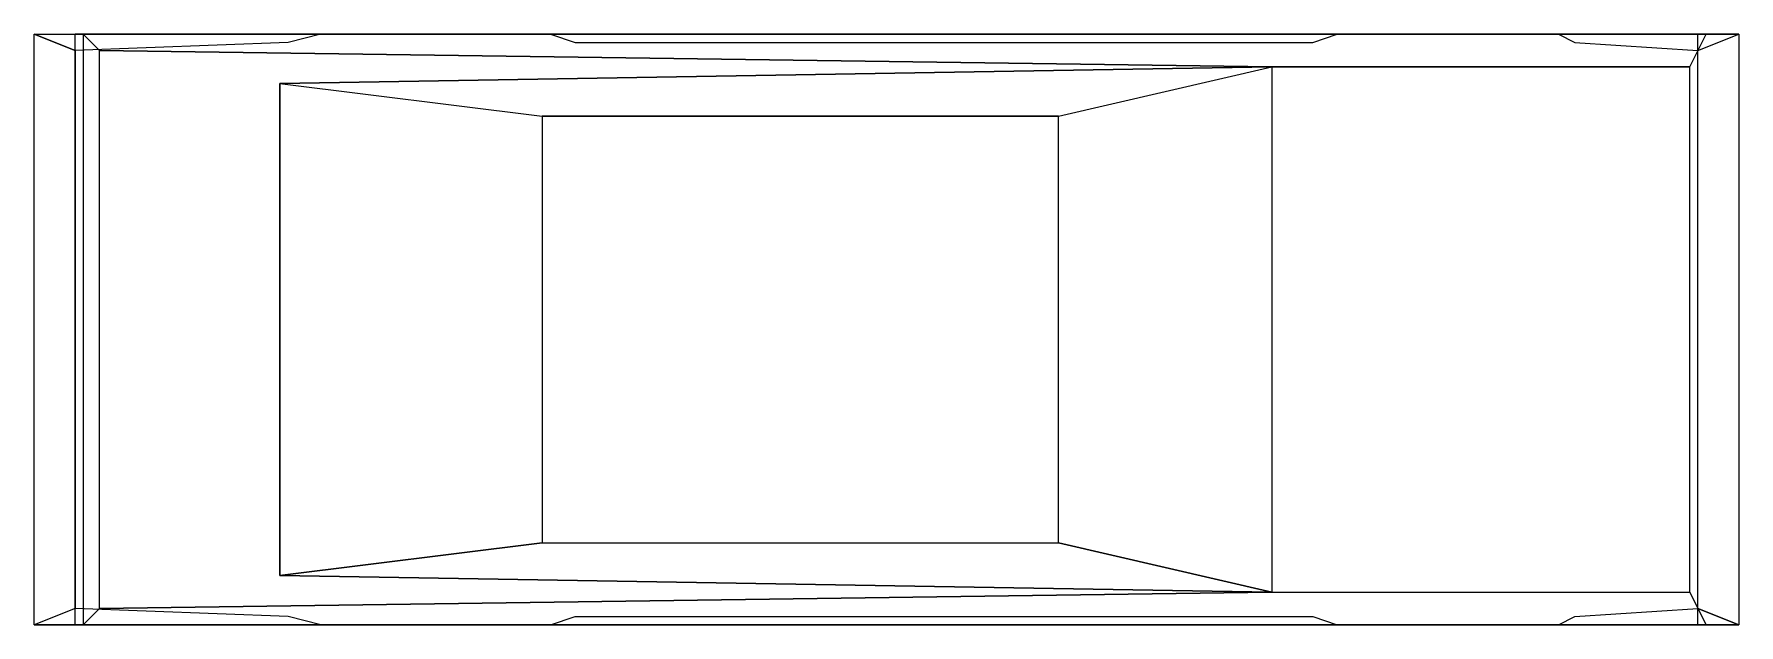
# Model space of a CAD drawing. Extents: x -5.28 to 0, y -0.91 to 0.91.
import ezdxf

# ---------------------------------------------------------------- set-up
doc = ezdxf.new("R2010")
doc.units = 0
doc.header["$LTSCALE"] = 2
doc.linetypes.add('BLACK', pattern=[10000, 10000, 0])
doc.linetypes.add('GLASS_O', pattern=[10000, 10000, 0])
doc.layers.get('0').update_dxf_attribs({"linetype": 'CONTINUOUS'})

msp = doc.modelspace()

# ---------------------------------------------------------------- linework, layer by layer
at = {"color": 0, "linetype": 'BYBLOCK'}
for points in [[(-5.2832, -0.9144, 0.5334), (-5.2832, 0.9144, 0.5334), (-5.1562, 0.8636, 0.3556), (-5.1562, -0.8636, 0.3556)], [(-5.1308, 0.9144, 0.6604), (-5.1308, -0.9144, 0.6604), (-5.2832, -0.9144, 0.5334), (-5.2832, 0.9144, 0.5334)], [(-4.3942, 0.9144, 0.5334), (-4.4958, 0.889, 0.2794), (-5.1562, 0.8636, 0.3556), (-5.2832, 0.9144, 0.5334)], [(-5.1562, -0.9144, 0.7112), (-5.1562, 0.9144, 0.7112), (-5.1308, 0.9144, 0.6604), (-5.1308, -0.9144, 0.6604)], [(-5.1308, 0.9144, 0.8382), (-5.1308, -0.9144, 0.8382), (-5.08, -0.8636, 0.9652), (-5.08, 0.8636, 0.9652)], [(-3.6068, 0.889, 0.2794), (-1.3208, 0.889, 0.2794), (-1.2446, 0.9144, 0.5334), (-3.683, 0.9144, 0.5334)], [(0, 0.9144, 0.4318), (-0.5588, 0.9144, 0.4318), (-0.6096, 0.9144, 0.5334), (-0.127, 0.9144, 0.5334)], [(-0.508, 0.889, 0.2794), (-0.127, 0.8636, 0.2794), (0, 0.9144, 0.4318), (-0.5588, 0.9144, 0.4318)], [(0, 0.9144, 0.4318), (0, -0.9144, 0.4318), (-0.127, -0.9144, 0.5334), (-0.127, 0.9144, 0.5334)], [(-0.127, -0.8636, 0.2794), (-0.127, 0.8636, 0.2794), (0, 0.9144, 0.4318), (0, -0.9144, 0.4318)], [(-0.1524, -0.8128, 0.8382), (-0.1524, 0.8128, 0.8382), (-1.4478, 0.8128, 0.9652), (-1.4478, -0.8128, 0.9652)], [(-2.1082, -0.6604, 1.4224), (-2.1082, 0.6604, 1.4224), (-3.7084, 0.6604, 1.4224), (-3.7084, -0.6604, 1.4224)], [(-4.3942, -0.9144, 0.5334), (-4.4958, -0.889, 0.2794), (-5.1562, -0.8636, 0.3556), (-5.2832, -0.9144, 0.5334)], [(-3.6068, -0.889, 0.2794), (-1.3208, -0.889, 0.2794), (-1.2446, -0.9144, 0.5334), (-3.683, -0.9144, 0.5334)], [(-0.508, -0.889, 0.2794), (-0.127, -0.8636, 0.2794), (0, -0.9144, 0.4318), (-0.5588, -0.9144, 0.4318)], [(0, -0.9144, 0.4318), (-0.5588, -0.9144, 0.4318), (-0.6096, -0.9144, 0.5334), (-0.127, -0.9144, 0.5334)]]:
    msp.add_3dface(points, dxfattribs=at)
for points, invisible_edges in [([(-4.191, 0.9144, 0.6604), (-4.3942, 0.9144, 0.5334), (-5.2832, 0.9144, 0.5334), (-5.1308, 0.9144, 0.6604)], 10), ([(-4.0132, 0.9144, 0.7112), (-4.191, 0.9144, 0.6604), (-5.1308, 0.9144, 0.6604), (-5.1562, 0.9144, 0.7112)], 2), ([(-0.1524, 0.8128, 0.8382), (-0.1016, 0.9144, 0.7112), (-5.1562, 0.9144, 0.7112), (-5.1308, 0.9144, 0.8382)], 8), ([(-5.1308, 0.9144, 0.8382), (-5.08, 0.8636, 0.9652), (-1.4478, 0.8128, 0.9652), (-0.1524, 0.8128, 0.8382)], 8), ([(-0.889, 0.9144, 0.7112), (-1.0922, 0.9144, 0.6604), (-3.8354, 0.9144, 0.6604), (-4.0132, 0.9144, 0.7112)], 2), ([(-1.0922, 0.9144, 0.6604), (-1.2446, 0.9144, 0.5334), (-3.683, 0.9144, 0.5334), (-3.8354, 0.9144, 0.6604)], 8), ([(-0.1016, 0.9144, 0.7112), (-0.1016, 0.9144, 0.6604), (-0.7112, 0.9144, 0.6604), (-0.889, 0.9144, 0.7112)], 2), ([(-0.1016, 0.9144, 0.6604), (-0.127, 0.9144, 0.5334), (-0.6096, 0.9144, 0.5334), (-0.7112, 0.9144, 0.6604)], 8), ([(-0.1016, 0.9144, 0.7112), (-0.1016, -0.9144, 0.7112), (-0.1524, -0.8128, 0.8382), (-0.1524, 0.8128, 0.8382)], 1), ([(-4.5212, 0.762, 0.9652), (-4.5212, -0.762, 0.9652), (-5.08, -0.8636, 0.9652), (-5.08, 0.8636, 0.9652)], 10), ([(-1.4478, 0.8128, 0.9652), (-5.08, 0.8636, 0.9652), (-4.5212, 0.762, 0.9652), (-1.4478, 0.8128, 0.9652)], 2), ([(-1.4478, -0.8128, 0.9652), (-5.08, -0.8636, 0.9652), (-4.5212, -0.762, 0.9652), (-1.4478, -0.8128, 0.9652)], 2), ([(-0.1524, -0.8128, 0.8382), (-0.1016, -0.9144, 0.7112), (-5.1562, -0.9144, 0.7112), (-5.1308, -0.9144, 0.8382)], 8), ([(-5.1308, -0.9144, 0.8382), (-5.08, -0.8636, 0.9652), (-1.4478, -0.8128, 0.9652), (-0.1524, -0.8128, 0.8382)], 8), ([(-4.191, -0.9144, 0.6604), (-4.3942, -0.9144, 0.5334), (-5.2832, -0.9144, 0.5334), (-5.1308, -0.9144, 0.6604)], 10), ([(-4.0132, -0.9144, 0.7112), (-4.191, -0.9144, 0.6604), (-5.1308, -0.9144, 0.6604), (-5.1562, -0.9144, 0.7112)], 2), ([(-0.889, -0.9144, 0.7112), (-1.0922, -0.9144, 0.6604), (-3.8354, -0.9144, 0.6604), (-4.0132, -0.9144, 0.7112)], 2), ([(-1.0922, -0.9144, 0.6604), (-1.2446, -0.9144, 0.5334), (-3.683, -0.9144, 0.5334), (-3.8354, -0.9144, 0.6604)], 8), ([(-0.1016, -0.9144, 0.7112), (-0.1016, -0.9144, 0.6604), (-0.7112, -0.9144, 0.6604), (-0.889, -0.9144, 0.7112)], 2), ([(-0.1016, -0.9144, 0.6604), (-0.127, -0.9144, 0.5334), (-0.6096, -0.9144, 0.5334), (-0.7112, -0.9144, 0.6604)], 8)]:
    msp.add_3dface(points, dxfattribs=dict(at, invisible_edges=invisible_edges))
at = {"color": 1, "linetype": 'BYBLOCK'}
msp.add_3dface([(-5.1562, -0.9144, 0.7112), (-5.1562, 0.9144, 0.7112), (-5.1308, 0.9144, 0.8382), (-5.1308, -0.9144, 0.8382)], dxfattribs=at)
at = {"color": 8, "linetype": 'BLACK'}
for points, invisible_edges in [([(-3.7636, 0.9144, 0.4763), (-4.3561, 0.9144, 0.3175), (-4.3136, 0.9144, 0.1588), (-3.7211, 0.9144, 0.3175)], 5), ([(-4.3136, 0.9144, 0.4763), (-3.8798, 0.9144, 0.5925), (-3.7636, 0.9144, 0.4763), (-4.3561, 0.9144, 0.3175)], 5), ([(-4.3136, 0.9144, 0.1588), (-3.7211, 0.9144, 0.3175), (-3.7636, 0.9144, 0.1588), (-4.1974, 0.9144, 0.0425)], 5), ([(-4.1974, 0.9144, 0.5925), (-4.0386, 0.9144, 0.635), (-3.8798, 0.9144, 0.5925), (-4.3136, 0.9144, 0.4763)], 4), ([(-4.0386, 0.9144), (-3.8798, 0.9144, 0.0425), (-3.7636, 0.9144, 0.1588), (-4.1974, 0.9144, 0.0425)], 4), ([(-1.1894, 0.9144, 0.4763), (-0.7556, 0.9144, 0.5925), (-0.6394, 0.9144, 0.4763), (-1.2319, 0.9144, 0.3175)], 5), ([(-0.6394, 0.9144, 0.4763), (-1.2319, 0.9144, 0.3175), (-1.1894, 0.9144, 0.1588), (-0.5969, 0.9144, 0.3175)], 5), ([(-1.0732, 0.9144, 0.5925), (-0.9144, 0.9144, 0.635), (-0.7556, 0.9144, 0.5925), (-1.1894, 0.9144, 0.4763)], 4), ([(-1.1894, 0.9144, 0.1588), (-0.5969, 0.9144, 0.3175), (-0.6394, 0.9144, 0.1588), (-1.0732, 0.9144, 0.0425)], 5), ([(-0.9144, 0.9144), (-0.7556, 0.9144, 0.0425), (-0.6394, 0.9144, 0.1588), (-1.0732, 0.9144, 0.0425)], 4), ([(-0.127, -0.9144, 0.5334), (-0.127, 0.9144, 0.5334), (-0.1016, 0.9144, 0.6604), (-0.1016, -0.9144, 0.6604)], 4), ([(-0.1016, 0.9144, 0.6604), (-0.1016, -0.9144, 0.6604), (-0.1016, -0.9144, 0.7112), (-0.1016, 0.9144, 0.7112)], 5), ([(-4.3136, -0.9144, 0.4763), (-3.8798, -0.9144, 0.5925), (-3.7636, -0.9144, 0.4763), (-4.3561, -0.9144, 0.3175)], 5), ([(-3.7636, -0.9144, 0.4763), (-4.3561, -0.9144, 0.3175), (-4.3136, -0.9144, 0.1588), (-3.7211, -0.9144, 0.3175)], 5), ([(-4.1974, -0.9144, 0.5925), (-4.0386, -0.9144, 0.635), (-3.8798, -0.9144, 0.5925), (-4.3136, -0.9144, 0.4763)], 4), ([(-4.3136, -0.9144, 0.1588), (-3.7211, -0.9144, 0.3175), (-3.7636, -0.9144, 0.1588), (-4.1974, -0.9144, 0.0425)], 5), ([(-4.0386, -0.9144), (-3.8798, -0.9144, 0.0425), (-3.7636, -0.9144, 0.1588), (-4.1974, -0.9144, 0.0425)], 4), ([(-0.6394, -0.9144, 0.4763), (-1.2319, -0.9144, 0.3175), (-1.1894, -0.9144, 0.1588), (-0.5969, -0.9144, 0.3175)], 5), ([(-1.1894, -0.9144, 0.4763), (-0.7556, -0.9144, 0.5925), (-0.6394, -0.9144, 0.4763), (-1.2319, -0.9144, 0.3175)], 5), ([(-1.1894, -0.9144, 0.1588), (-0.5969, -0.9144, 0.3175), (-0.6394, -0.9144, 0.1588), (-1.0732, -0.9144, 0.0425)], 5), ([(-1.0732, -0.9144, 0.5925), (-0.9144, -0.9144, 0.635), (-0.7556, -0.9144, 0.5925), (-1.1894, -0.9144, 0.4763)], 4), ([(-0.9144, -0.9144), (-0.7556, -0.9144, 0.0425), (-0.6394, -0.9144, 0.1588), (-1.0732, -0.9144, 0.0425)], 4)]:
    msp.add_3dface(points, dxfattribs=dict(at, invisible_edges=invisible_edges))
at = {"color": 4, "linetype": 'GLASS_O'}
for points in [[(-1.4478, 0.8128, 0.9652), (-4.5212, 0.762, 0.9652), (-3.7084, 0.6604, 1.4224), (-2.1082, 0.6604, 1.4224)], [(-1.4478, 0.8128, 0.9652), (-1.4478, -0.8128, 0.9652), (-2.1082, -0.6604, 1.4224), (-2.1082, 0.6604, 1.4224)], [(-3.7084, 0.6604, 1.4224), (-3.7084, -0.6604, 1.4224), (-4.5212, -0.762, 0.9652), (-4.5212, 0.762, 0.9652)], [(-1.4478, -0.8128, 0.9652), (-4.5212, -0.762, 0.9652), (-3.7084, -0.6604, 1.4224), (-2.1082, -0.6604, 1.4224)]]:
    msp.add_3dface(points, dxfattribs=at)

doc.saveas('drawing.dxf')
